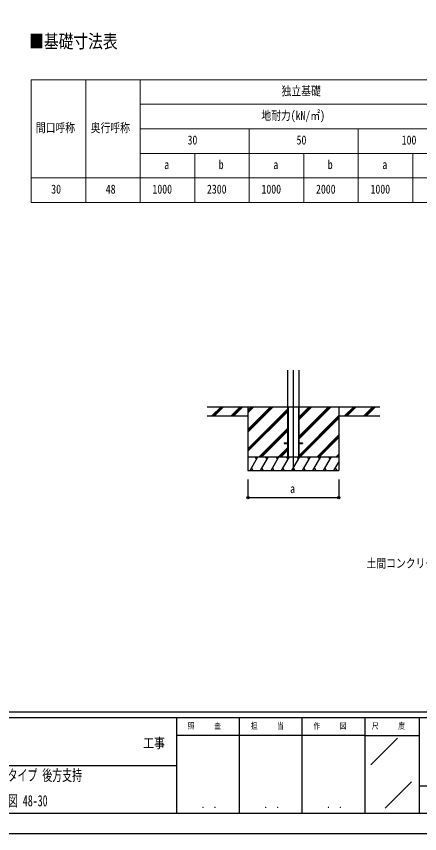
# Model space of a CAD drawing. Units: millimetres, scale not verified. Extents: x -12625 to 12615, y -8920 to 8910.
# Drawn here: x 2122 to 6560, y -8910 to 77 of the extents above; entities that cross this region are included whole.
import ezdxf
from ezdxf.enums import TextEntityAlignment as Align

# ---------------------------------------------------------------- set-up
doc = ezdxf.new("R2010")
doc.units = ezdxf.units.MM
doc.header["$LTSCALE"] = 40
doc.layers.add('0-1_TABLE1', color=7, linetype='Continuous', lineweight=18)
for name, color, linetype in [('0-2_USER1', 3, 'Continuous'), ('0-3_YKK_12', 2, 'Continuous'), ('0-5_YKK_A1', 4, 'Continuous'), ('0-6_YKK_D', 6, 'Continuous'), ('0-7_YKK_ZWAK', 7, 'Continuous')]:
    doc.layers.add(name, color=color, linetype=linetype)
doc.styles.add('ＭＳ ゴシック', font='')
doc.styles.get('ＭＳ ゴシック').set_extended_font_data('MS Gothic')

msp = doc.modelspace()

# ---------------------------------------------------------------- linework, layer by layer
at = {"layer": '0-1_TABLE1'}
for p, q in [((2285.06, -619.57), (10685.06, -619.57)), ((2285.06, -619.57), (2285.06, -1969.57)), ((3485.06, -889.57), (10685.06, -889.57)), ((3485.06, -1159.57), (10685.06, -1159.57)), ((3485.06, -1429.57), (10685.06, -1429.57)), ((2285.06, -1699.57), (10685.06, -1699.57)), ((2285.06, -1969.57), (10685.06, -1969.57))]:
    msp.add_line(p, q, dxfattribs=at)
for points in [[(2885.06, -619.57), (2885.06, -1699.57), (2885.06, -1969.57)], [(3485.06, -619.57), (3485.06, -1699.57), (3485.06, -1969.57)], [(4685.06, -1159.57), (4685.06, -1699.57), (4685.06, -1969.57)], [(5885.06, -1159.57), (5885.06, -1699.57), (5885.06, -1969.57)], [(4085.06, -1429.57), (4085.06, -1699.57), (4085.06, -1969.57)], [(5285.06, -1429.57), (5285.06, -1699.57), (5285.06, -1969.57)], [(6485.06, -1429.57), (6485.06, -1699.57), (6485.06, -1969.57)]]:
    msp.add_lwpolyline(points, dxfattribs=at)
at = {"layer": '0-3_YKK_12'}
msp.add_line((5170.06, -4915.48), (5170.06, -3815.48), dxfattribs=at)
at = {"layer": '0-5_YKK_A1'}
for p, q in [((5107.56, -4765.48), (5107.56, -3815.48)), ((5232.56, -4765.48), (5232.56, -3815.48)), ((4220.06, -4215.48), (5107.56, -4215.48)), ((4274.39, -4315.48), (4374.39, -4215.48)), ((4288.53, -4315.48), (4388.53, -4215.48)), ((4302.68, -4315.48), (4402.68, -4215.48)), ((4486.52, -4315.48), (4586.52, -4215.48)), ((4500.67, -4315.48), (4600.67, -4215.48)), ((4514.81, -4315.48), (4614.81, -4215.48)), ((4670.06, -4215.48), (4670.06, -4915.48)), ((4934.03, -4215.48), (4670.06, -4479.46)), ((4721.9, -4215.48), (4670.06, -4267.32)), ((4919.89, -4215.48), (4670.06, -4465.31)), ((4948.17, -4215.48), (4670.06, -4493.6)), ((4707.76, -4215.48), (4670.06, -4253.18)), ((4736.04, -4215.48), (4670.06, -4281.47)), ((5107.56, -4215.48), (5232.56, -4215.48)), ((5109.26, -4215.48), (5109.26, -4765.48)), ((5112.76, -4215.48), (5112.76, -4765.48)), ((5227.36, -4215.48), (5227.36, -4765.48)), ((5230.86, -4215.48), (5230.86, -4765.48)), ((5232.56, -4215.48), (6120.06, -4215.48)), ((5570.43, -4215.48), (5232.56, -4553.35)), ((5358.3, -4215.48), (5232.56, -4341.22)), ((5556.29, -4215.48), (5232.56, -4539.21)), ((5584.57, -4215.48), (5232.56, -4567.49)), ((5344.15, -4215.48), (5232.56, -4327.08)), ((5372.44, -4215.48), (5232.56, -4355.36)), ((5670.06, -4215.48), (5670.06, -4915.48)), ((5834.08, -4215.48), (5734.08, -4315.48)), ((5848.22, -4215.48), (5748.22, -4315.48)), ((5862.36, -4215.48), (5762.36, -4315.48)), ((6046.21, -4215.48), (5946.21, -4315.48)), ((6060.35, -4215.48), (5960.35, -4315.48)), ((6074.49, -4215.48), (5974.49, -4315.48)), ((5107.56, -4239.95), (4670.06, -4677.45)), ((5107.56, -4254.09), (4670.06, -4691.59)), ((5107.56, -4268.23), (4670.06, -4705.73)), ((4220.06, -4315.48), (4670.06, -4315.48)), ((5670.06, -4313.84), (5232.56, -4751.34)), ((5670.06, -4327.98), (5232.56, -4765.48)), ((5670.06, -4342.13), (5246.7, -4765.48)), ((5670.06, -4315.48), (6120.06, -4315.48)), ((5107.56, -4452.08), (4794.15, -4765.48)), ((5107.56, -4466.22), (4808.3, -4765.48)), ((5107.56, -4480.36), (4822.44, -4765.48)), ((5670.06, -4525.97), (5430.55, -4765.48)), ((5670.06, -4540.12), (5444.69, -4765.48)), ((5670.06, -4554.26), (5458.83, -4765.48)), ((5107.56, -4664.21), (5006.29, -4765.48)), ((5070.06, -4610.98), (5070.06, -4619.98)), ((5070.06, -4610.98), (5107.56, -4610.98)), ((5070.06, -4619.98), (5107.56, -4619.98)), ((5232.56, -4610.98), (5270.06, -4610.98)), ((5232.56, -4619.98), (5270.06, -4619.98)), ((5270.06, -4610.98), (5270.06, -4619.98)), ((5107.56, -4678.35), (5020.43, -4765.48)), ((5107.56, -4692.49), (5034.57, -4765.48)), ((5670.06, -4738.11), (5642.68, -4765.48)), ((5670.06, -4752.25), (5656.82, -4765.48)), ((4670.06, -4765.48), (5670.06, -4765.48)), ((4693.18, -4915.48), (4779.78, -4765.48)), ((4764.78, -4791.47), (4749.78, -4765.48)), ((4808.65, -4915.48), (4895.25, -4765.48)), ((4880.25, -4791.46), (4865.25, -4765.48)), ((4924.12, -4915.48), (5010.72, -4765.48)), ((4995.72, -4791.47), (4980.72, -4765.48)), ((5039.59, -4915.48), (5126.19, -4765.48)), ((5111.19, -4791.47), (5096.19, -4765.48)), ((5155.06, -4915.48), (5241.66, -4765.48)), ((5226.66, -4791.47), (5211.66, -4765.48)), ((5270.53, -4915.48), (5357.13, -4765.48)), ((5342.13, -4791.46), (5327.13, -4765.48)), ((5386, -4915.48), (5472.6, -4765.48)), ((5442.6, -4765.48), (5457.6, -4791.46)), ((5501.47, -4915.48), (5588.07, -4765.48)), ((5558.07, -4765.48), (5573.07, -4791.46)), ((5616.94, -4915.48), (5670.06, -4823.48)), ((4670.06, -4915.48), (5670.06, -4915.48)), ((4708.18, -4889.51), (4723.18, -4915.48)), ((4823.65, -4889.5), (4838.65, -4915.48)), ((4939.12, -4889.5), (4954.12, -4915.48)), ((5054.59, -4889.5), (5069.59, -4915.48)), ((5170.06, -4889.5), (5185.06, -4915.48)), ((5285.53, -4889.5), (5300.53, -4915.48)), ((5401, -4889.5), (5416, -4915.48)), ((5516.47, -4889.5), (5531.47, -4915.48)), ((5631.94, -4889.5), (5646.94, -4915.48))]:
    msp.add_line(p, q, dxfattribs=at)
at = {"layer": '0-6_YKK_D'}
for p, q in [((4670.06, -5015.48), (4670.06, -5216.48)), ((5670.06, -5015.48), (5670.06, -5216.48)), ((4670.06, -5215.48), (5670.06, -5215.48))]:
    msp.add_line(p, q, dxfattribs=at)
for centre in [(4670.06, -5215.48), (5670.06, -5215.48)]:
    msp.add_circle(centre, 12.75, dxfattribs=at)
at = {"layer": '0-7_YKK_ZWAK'}
for p, q in [((11685.06, -7575), (-11714.94, -7575)), ((3885.06, -7635), (-14.94, -7635)), ((4575.06, -7635), (4575.06, -8685)), ((5265.06, -7635), (5265.06, -8685)), ((5955.06, -7635), (5955.06, -8685)), ((6555.06, -7635), (5955.06, -7635)), ((9652.56, -7635), (6555.06, -7635)), ((6555.06, -7635), (6555.06, -8685)), ((5955.06, -7830), (3885.06, -7830)), ((5955.06, -7830), (6555.06, -7830)), ((6021.31, -8154.87), (6315.11, -7861.08)), ((-14.94, -8160), (3885.06, -8160)), ((6182.02, -8627.97), (6470.68, -8339.3)), ((6555.06, -8385), (9652.56, -8385)), ((-14.94, -8685), (3885.06, -8685)), ((3885.06, -8685), (5955.06, -8685)), ((5955.06, -8685), (6555.06, -8685)), ((6555.06, -8685), (9652.56, -8685))]:
    msp.add_line(p, q, dxfattribs=at)
msp.add_lwpolyline([(-12615, -8910), (12615, -8910), (12615, 8910), (-12615, 8910)], close=True, dxfattribs=at)
msp.add_lwpolyline([(5955.06, -7635), (3885.06, -7635), (3885.06, -8685)], dxfattribs=at)

# ---------------------------------------------------------------- texts
at = {"layer": '0-1_TABLE1', "style": 'ＭＳ ゴシック', "width": 0.8}
for s, p in [('独立基礎', (5040.26, -822.07)), ('地耐力(kN/㎡)', (4817.06, -1092.07)), ('間口呼称', (2336.66, -1227.07)), ('奥行呼称', (2940.26, -1227.07)), ('30', (4005.86, -1362.07)), ('50', (5205.86, -1362.07)), ('100', (6362.66, -1362.07)), ('a', (3749.06, -1632.07)), ('b', (4349.06, -1632.07)), ('a', (4949.06, -1632.07)), ('b', (5549.06, -1632.07)), ('a', (6149.06, -1632.07)), ('30', (2505.86, -1902.07)), ('48', (3105.86, -1902.07)), ('1000', (3619.46, -1902.07)), ('2300', (4219.46, -1902.07)), ('1000', (4819.46, -1902.07)), ('2000', (5419.46, -1902.07)), ('1000', (6019.46, -1902.07))]:
    msp.add_text(s, height=98.97, dxfattribs=at).set_placement(p, align=Align.BOTTOM_LEFT)
at = {"layer": '0-2_USER1', "style": 'ＭＳ ゴシック'}
for s, height, width, p in [('■基礎寸法表', 148.5, 0.8, (2263.4, -316.07)), ('土間コンクリート考慮基礎の場合', 98.97, 0.8, (5975, -6015.48)), ('プレーンルーフ カーポート 600タイプ 後方支持', 123.2, 0.65, (442.66, -8366.5)), ('1台用 単体セット\u3000姿図 48-30', 123.2, 0.65, (937.7, -8646.5))]:
    msp.add_text(s, height=height, dxfattribs=dict(at, width=width)).set_placement(p, align=Align.BOTTOM_LEFT)
at = {"layer": '0-6_YKK_D', "style": 'ＭＳ ゴシック', "width": 0.8}
msp.add_text('a', height=98.97, dxfattribs=at).set_placement((5134.06, -5195.48), align=Align.BOTTOM_LEFT)
at = {"layer": '0-7_YKK_ZWAK', "style": 'ＭＳ ゴシック', "width": 0.8}
for s, height, p in [('照     査', 65.98, (4009.26, -7777.5)), ('担     当', 65.98, (4701.66, -7777.5)), ('作     図', 65.98, (5391.66, -7777.5)), ('尺     度', 65.98, (6034.26, -7777.5)), ('工事', 110, (3517, -8002.4)), ('． ．', 77.75, (4155, -8653.06)), ('． ．', 77.75, (4845, -8653.06)), ('． ．', 77.75, (5535, -8653.06))]:
    msp.add_text(s, height=height, dxfattribs=at).set_placement(p, align=Align.BOTTOM_LEFT)

doc.saveas('drawing.dxf')
